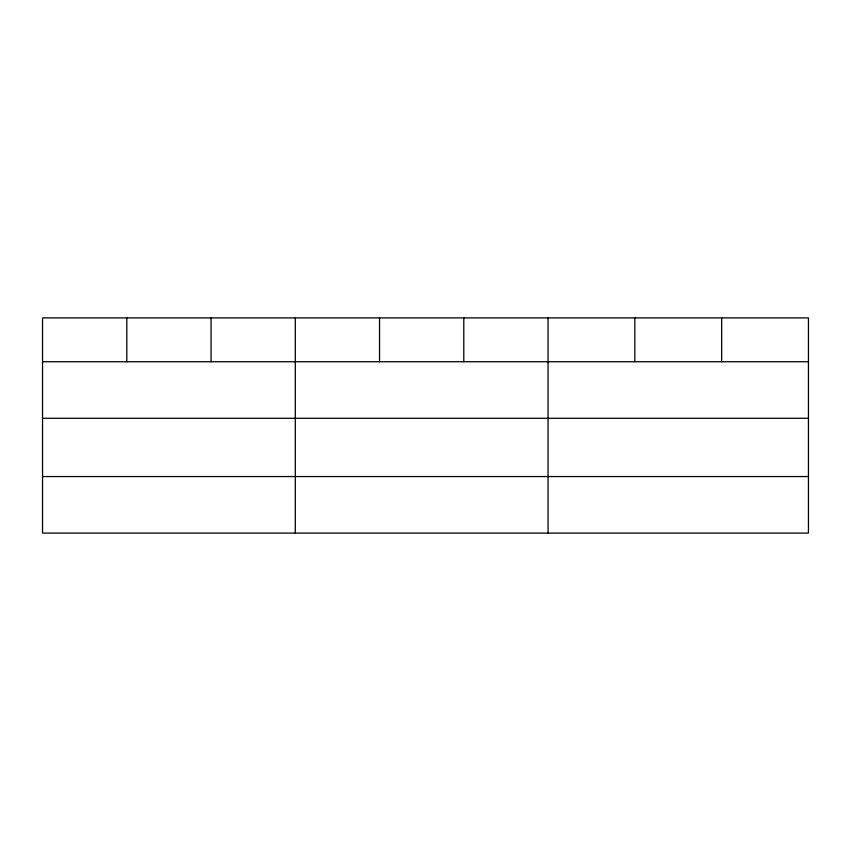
<?xml version="1.0" encoding="UTF-8"?>
<svg xmlns="http://www.w3.org/2000/svg" width="851" height="851" viewBox="0 0 851 851"><rect width="100%" height="100%" fill="white"/><g stroke="black" fill="none" stroke-linecap="round" stroke-linejoin="round"><path stroke-width="1.28" d="M808.45 418.288L808.45 317.902L42.55 317.902L42.55 533.098L808.45 533.098L808.45 418.288L42.55 418.288M42.55 361.739L808.45 361.739M42.55 476.549L808.45 476.549M721.648 317.902L721.648 361.739M634.846 317.902L634.846 361.739M548.044 317.902L548.044 533.098M463.795 317.902L463.795 361.739M379.546 317.902L379.546 361.739M295.297 317.902L295.297 533.098M211.048 317.902L211.048 361.739M126.799 317.902L126.799 361.739"/></g></svg>
